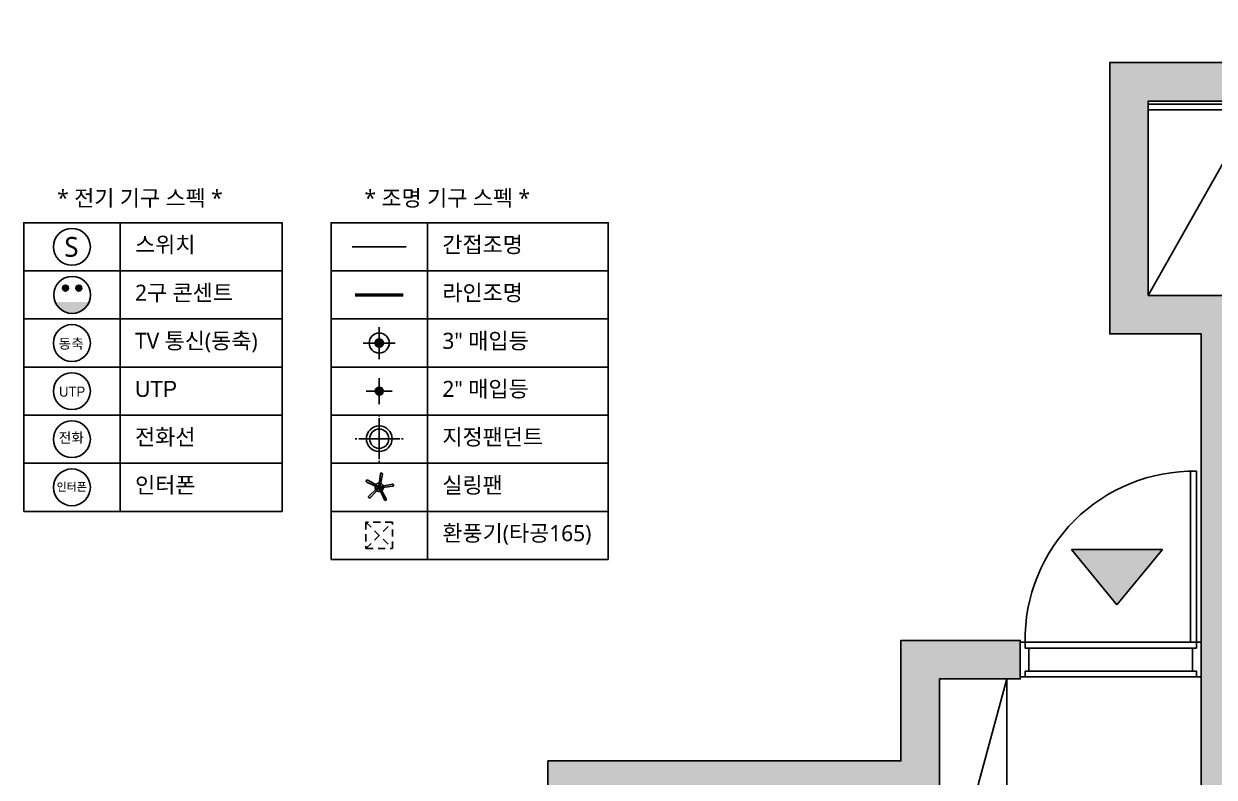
# Model space of a CAD drawing. Header units: millimetres. Extents: x 0 to 460316, y -63250 to 103204.
# Drawn here: x 210904 to 217090, y 94094 to 98011 of the extents above; entities that cross this region are included whole.
import ezdxf
from ezdxf.enums import TextEntityAlignment as Align

# ---------------------------------------------------------------- set-up
doc = ezdxf.new("R2010")
doc.units = ezdxf.units.MM
doc.header["$LTSCALE"] = 25
doc.linetypes.add('HID', pattern=[2.5, 1.5, -1])
for name, color, linetype in [('0-ELC TEXT', 7, 'Continuous'), ('06-FUR', 6, 'Continuous'), ('06-LIGHT', 4, 'Continuous'), ('2-con', 2, 'Continuous'), ('3.기호.계단선', 30, 'Continuous'), ('ac-furniture', 152, 'Continuous'), ('ac-insul', 5, 'BATTING'), ('ac-Ref', 8, 'Continuous'), ('ac-wall-fin', 3, 'Continuous'), ('CO-DOOR', 8, 'Continuous'), ('FORM(YOURNAME)-11', 1, 'Continuous'), ('HAT', 8, 'Continuous'), ('RC-LIGHT', 7, 'Continuous'), ('U-LANP', 6, 'Continuous'), ('도면층4', 4, 'Continuous'), ('설비', 140, 'Continuous')]:
    doc.layers.add(name, color=color, linetype=linetype)
doc.styles.add('YOURNAME', font='HY울릉도M.TTF')
doc.styles.add('이윤정', font='l_10646.ttf')
doc.styles.add('코레일둥고', font='Korail_Round_Gothic_Medium.ttf')
doc.linetypes.add('BATTING', pattern='A,0.00254,-2.54,[134,ltypeshp.shx,S=2.54,R=0,X=-2.54,Y=0],-5.08,[134,ltypeshp.shx,S=2.54,R=180,X=2.54,Y=0],-2.54', length=10.16254)

# ---------------------------------------------------------------- blocks, each defined once
blk = doc.blocks.new('egoo')
at = {"layer": '설비'}
h = blk.add_hatch(color=140, dxfattribs=at)
edge = h.paths.add_edge_path()
edge.add_arc((1015645.3, 443433.7), 22.3, 0, 360)
h = blk.add_hatch(color=140, dxfattribs=at)
edge = h.paths.add_edge_path()
edge.add_arc((1015747.7, 443433.7), 22.3, 0, 360)
h = blk.add_hatch(color=140, dxfattribs=at)
edge = h.paths.add_edge_path()
edge.add_line((1015826.3, 443329.1), (1015566.6, 443329.1))
edge.add_ellipse((1015696.5, 443381.5), major_axis=(99, 99), ratio=1, start_angle=156.95778, end_angle=293.04222)
at = {"layer": '설비', "color": 140}
for centre, radius in [((1015696.5, 443381.5), 140), ((1015645.3, 443433.7), 22.3), ((1015747.7, 443433.7), 22.3)]:
    blk.add_circle(centre, radius, dxfattribs=at)
blk = doc.blocks.new('SW')
at = {"layer": '설비', "color": 140}
blk.add_circle((11533254, -14277699), 184, dxfattribs=at)
at = {"layer": '설비', "color": 140, "insert": (11533320, -14277601), "char_height": 197.14, "width": 314.33, "attachment_point": 3, "style": '코레일둥고'}
blk.add_mtext('{\\fMalgun Gothic|b0|i0|c129|p50;S}', dxfattribs=at)
blk = doc.blocks.new('hallogen')
h = blk.add_hatch(color=256)
h.dxf.hatch_style = 1
edge = h.paths.add_edge_path()
edge.add_arc((48591.7, 60854.3), 31.2, 0, 360, ccw=False)
at = {"color": 1, "linetype": 'Continuous'}
for p, q in [((48591.7, 60954.3), (48591.7, 60754.3)), ((48691.7, 60854.3), (48491.7, 60854.3))]:
    blk.add_line(p, q, dxfattribs=at)
at = {"color": 4, "linetype": 'Continuous'}
blk.add_circle((48591.7, 60854.3), 62.5, dxfattribs=at)
blk = doc.blocks.new('1')
at = {"linetype": 'Continuous'}
h = blk.add_hatch(color=4, dxfattribs=at)
h.dxf.hatch_style = 1
edge = h.paths.add_edge_path()
edge.add_arc((11539653, -14273504), 37.5, 0, 360)
at = {"color": 1, "linetype": 'Continuous'}
for p, q in [((11539653, -14273637), (11539653, -14273370)), ((11539520, -14273504), (11539787, -14273504))]:
    blk.add_line(p, q, dxfattribs=at)
at = {"color": 4, "linetype": 'Continuous'}
for radius in [41.5, 37.5]:
    blk.add_circle((11539653, -14273504), radius, dxfattribs=at)
blk = doc.blocks.new('CELILNGPAN')
at = {"layer": '06-FUR', "color": 6}
for p, q in [((48717, -3709), (48676, -4035)), ((48292, -3967), (48588, -4106)), ((48322, -3910), (48607, -4069)), ((48682, -4086), (48687, -4056)), ((48695, -4088), (48700, -4058)), ((48781, -3721), (48717, -4041)), ((49094, -4035), (48772, -4096)), ((48360, -4404), (48600, -4183)), ((48405, -4451), (48629, -4212)), ((48639, -4116), (48612, -4103)), ((48645, -4105), (48618, -4091)), ((48645, -4158), (48624, -4179)), ((48654, -4167), (48633, -4188)), ((48696, -4174), (48709, -4201)), ((48842, -4521), (48706, -4225)), ((48708, -4168), (48721, -4195)), ((48725, -4118), (48755, -4113)), ((48727, -4131), (48756, -4126)), ((48901, -4493), (48743, -4206)), ((49102, -4099), (48778, -4137))]:
    blk.add_line(p, q, dxfattribs=at)
for radius in [45.4, 32.5]:
    blk.add_circle((48682, -4131), radius, dxfattribs=at)
for centre, radius, start, end in [((48749, -3715), 32.5, 349.67, 169.67), ((48307, -3938), 32.5, 61.67, 241.67), ((48682, -4131), 130, 90.4651, 143.078), ((48598, -4088), 20.6, 242.7734, 62.7734), ((48682, -4131), 64.9, 86.5125, 147.0342), ((48697, -4038), 20.6, 170.7734, 350.7734), ((48682, -4131), 64.9, 14.5125, 75.0342), ((48682, -4131), 130, 18.4651, 71.078), ((49098, -4067), 32.5, 277.67, 97.67), ((48383, -4428), 32.5, 133.67, 313.67), ((48682, -4131), 130, 162.4651, 215.078), ((48615, -4198), 20.6, 314.7734, 134.7734), ((48682, -4131), 130, 234.4651, 287.078), ((48682, -4131), 64.9, 158.5125, 219.0342), ((48682, -4131), 64.9, 230.5125, 291.0342), ((48724, -4215), 20.6, 26.7734, 206.7734), ((48682, -4131), 64.9, 302.5125, 3.0342), ((48775, -4117), 20.6, 98.7734, 278.7734), ((48682, -4131), 130, 306.4651, 359.078), ((48871, -4507), 32.5, 205.67, 25.67)]:
    blk.add_arc(centre, radius, start, end, dxfattribs=at)
blk = doc.blocks.new('A$C08B77260')
at = {"layer": 'HAT', "color": 1}
for p, q in [((186.7, 373.3), (186.7, 360)), ((186.7, 346.7), (186.7, 26.7)), ((0, 186.7), (13.3, 186.7)), ((346.7, 186.7), (26.7, 186.7)), ((373.3, 186.7), (360, 186.7)), ((186.7, 0), (186.7, 13.3))]:
    blk.add_line(p, q, dxfattribs=at)
at = {"layer": 'U-LANP', "color": 4}
blk.add_circle((186.7, 186.7), 100, dxfattribs=at)
at = {"layer": 'U-LANP', "color": 8}
blk.add_circle((186.7, 186.7), 75, dxfattribs=at)
blk = doc.blocks.new('A$C43c8e90a')
at = {"layer": 'ac-Ref'}
h = blk.add_hatch(color=256, dxfattribs=at)
h.dxf.hatch_style = 1
h.paths.add_polyline_path([(6388.4, 12355.1), (5843.4, 12355.1), (5843.4, 13365.1), (6408.4, 13365.1), (6408.4, 13565.1), (5643.4, 13565.1), (5643.4, 12155.1), (6118.4, 12155.1), (6118.4, 8981.7), (6388.4, 8981.7)])
h.paths.add_polyline_path([(9278.4, 11521.7), (9278.4, 13766.7), (9048.4, 13766.7), (9048.4, 13365.1), (9088.4, 13365.1), (9088.4, 9190.1), (7318.4, 9190.1), (7318.4, 8981.7), (9278.4, 8981.7)])
h.paths.add_polyline_path([(13256.4, 11394.7), (13523.4, 11394.7), (13523.4, 11595.6), (13258.4, 11595.6), (13258.4, 12366.7), (12390.4, 12366.7), (12390.4, 12166.7), (13080.4, 12166.7), (13080.4, 9191.7), (12268.4, 9191.7), (12268.4, 9056.7), (13263.4, 9056.7), (13263.4, 9256.7), (13256.4, 9256.7)])
h.paths.add_polyline_path([(15023.4, 13621.7), (14048.4, 13621.7), (14048.4, 13421.7), (14823.4, 13421.7), (14823.4, 12631.7), (14188.4, 12631.7), (14188.4, 11595.6), (14103.4, 11595.6), (14103.4, 11394.7), (14738.4, 11394.7), (14738.4, 9256.7), (14738.4, 9056.7), (14748.4, 9056.7), (14748.4, 4116.7), (13961.4, 4116.7), (13961.4, 3924.7), (14914.4, 3924.7), (14914.4, 2844.7), (14024.4, 2844.7), (14024.4, 2644.7), (15023.4, 2644.7)])
h.paths.add_polyline_path([(11190.4, 12366.7), (10665.4, 12366.7), (10665.4, 11521.7), (10940.4, 11521.7), (10940.4, 12166.7), (11190.4, 12166.7)])
h.paths.add_polyline_path([(12933.4, 7896.7), (11883.4, 7896.7), (11883.4, 7696.7), (12933.4, 7696.7)])
h.paths.add_polyline_path([(10856.4, 7896.7), (10646.4, 7896.7), (10646.4, 3924.7), (11261.4, 3924.7), (11261.4, 4116.7), (10856.4, 4116.7)])
h.paths.add_polyline_path([(10936.4, 2844.7), (10736.4, 2844.7), (10736.4, 2274.7), (10936.4, 2274.7)])
h.paths.add_polyline_path([(6216.4, 3944.7), (6846.4, 3944.7), (6846.4, 4144.7), (6128.4, 4144.7), (6128.4, 7599.7), (5938.4, 7599.7), (5938.4, 2659.7), (5923.4, 2659.7), (5923.4, 2459.7), (6016.4, 2459.7), (6016.4, 2274.7), (6936.4, 2274.7), (6936.4, 2474.7), (6216.4, 2474.7)])
h.paths.add_polyline_path([(2923.4, 7399.7), (5008.4, 7399.7), (5008.4, 7599.7), (2958.4, 7599.7), (2958.4, 9764.7), (4558.4, 9764.7), (4558.4, 8364.7), (4758.4, 8364.7), (4758.4, 10361.7), (5178.4, 10361.7), (5178.4, 10561.7), (4558.4, 10561.7), (4558.4, 9934.7), (2723.4, 9934.7), (2723.4, 2459.7), (3343.4, 2459.7), (3343.4, 2659.7), (2923.4, 2659.7)])
at = {"layer": '도면층4'}
blk.add_hatch(color=256, dxfattribs=at).paths.add_polyline_path([(5680.5, 10746.5), (5916.7, 11033.8), (5444.2, 11033.8)])
at = {"layer": '0-ELC TEXT'}
for p, q in [((500, 12732.3), (500, 11232.3)), ((2097, 12732.3), (2097, 10982.3)), ((0, 12482.3), (1342.4, 12482.3)), ((1597, 12482.3), (3037.1, 12482.3)), ((0, 12232.3), (1342.4, 12232.3)), ((1597, 12232.3), (3037.1, 12232.3)), ((0, 11982.3), (1342.4, 11982.3)), ((1597, 11982.3), (3037.1, 11982.3)), ((0, 11732.3), (1342.4, 11732.3)), ((1597, 11732.3), (3037.1, 11732.3)), ((0, 11482.3), (1342.4, 11482.3)), ((1597, 11482.3), (3037.1, 11482.3)), ((0, 11232.3), (1342.4, 11232.3)), ((1597, 11232.3), (3037.1, 11232.3)), ((1597, 10982.3), (3037.1, 10982.3))]:
    blk.add_line(p, q, dxfattribs=at)
for points in [[(0, 11232.3), (0, 12732.3), (1342.4, 12732.3), (1342.4, 11232.3)], [(1597, 10982.3), (1597, 12732.3), (3037.1, 12732.3), (3037.1, 10982.3)]]:
    blk.add_lwpolyline(points, dxfattribs=at)
at = {"layer": '06-LIGHT', "color": 10, "linetype": 'HID', "const_width": 8.33}
blk.add_lwpolyline([(1987.6, 12607.3), (1706.3, 12607.3)], dxfattribs=at)
at = {"layer": '2-con'}
for points in [[(6118.4, 8981.7), (6118.4, 12155.1), (5643.4, 12155.1), (5643.4, 13565.1), (6408.4, 13565.1), (6408.4, 13365.1), (5843.4, 13365.1), (5843.4, 12355.1), (6388.4, 12355.1), (6388.4, 8981.7), (6118.4, 8981.7)], [(5008.4, 7599.7), (5008.4, 7399.7), (2923.4, 7399.7), (2923.4, 2659.7), (3343.4, 2659.7), (3343.4, 2459.7), (2723.4, 2459.7), (2723.4, 9934.7), (4558.4, 9934.7), (4558.4, 10561.7), (5178.4, 10561.7), (5178.4, 10361.7), (4758.4, 10361.7), (4758.4, 8364.7), (4558.4, 8364.7), (4558.4, 9764.7), (2958.4, 9764.7), (2958.4, 7599.7), (5008.4, 7599.7)]]:
    blk.add_lwpolyline(points, dxfattribs=at)
at = {"layer": '3.기호.계단선', "linetype": 'HID'}
for p, q in [((1778.2, 11038.5), (1915.7, 11176)), ((1778.2, 11176), (1915.7, 11038.5))]:
    blk.add_line(p, q, dxfattribs=at)
blk.add_lwpolyline([(1778.2, 11038.5), (1915.7, 11038.5), (1915.7, 11176), (1778.2, 11176)], close=True, dxfattribs=at)
at = {"layer": 'ac-furniture'}
blk.add_lwpolyline([(4758.4, 10361.7), (5108.5, 10361.7), (5108.5, 9073.7), (4758.4, 9073.7)], close=True, dxfattribs=at)
at = {"layer": 'ac-insul', "linetype": 'BATTING', "ltscale": 0.05}
blk.add_line((5843.4, 13349.3), (6408.4, 13349.3), dxfattribs=at)
at = {"layer": 'ac-Ref'}
for p, q in [((6388.4, 13320.1), (5843.4, 12355.1)), ((5108.5, 10361.7), (4758.4, 9073.7))]:
    blk.add_line(p, q, dxfattribs=at)
at = {"layer": 'ac-wall-fin'}
blk.add_line((5843.4, 13320.1), (6408.4, 13320.1), dxfattribs=at)
at = {"layer": 'CO-DOOR', "linetype": 'Continuous'}
for p, q in [((5203.4, 10551.7), (6063.4, 10551.7)), ((5223.4, 10521.2), (6073.4, 10521.2)), ((5223.4, 10401.2), (6073.4, 10401.2)), ((6093.4, 10371.8), (5203.4, 10371.8))]:
    blk.add_line(p, q, dxfattribs=at)
blk.add_lwpolyline([(6063.4, 11441.2), (6063.4, 10551.7), (6093.4, 10551.7), (6093.4, 11441.7)], dxfattribs=at)
for points in [[(5203.4, 10401.2), (5203.4, 10371.8), (5178.4, 10371.8), (5178.4, 10551.7), (5203.4, 10551.7), (5203.4, 10521.2), (5223.4, 10521.2), (5223.4, 10401.2)], [(6073.4, 10401.2), (6073.4, 10521.2), (6093.4, 10521.2), (6093.4, 10551.7), (6118.4, 10551.7), (6118.4, 10371.8), (6093.4, 10371.8), (6093.4, 10401.2)]]:
    blk.add_lwpolyline(points, close=True, dxfattribs=at)
blk.add_arc((6078.4, 10566.2), 875.1, 89.01787, 180.94802, dxfattribs=at)
at = {"layer": '도면층4'}
for q in [(5444.2, 11033.8), (5916.7, 11033.8)]:
    blk.add_line((5680.5, 10746.5), q, dxfattribs=at)
blk.add_lwpolyline([(5444.2, 11033.8), (5916.7, 11033.8)], dxfattribs=at)
at = {"layer": '설비', "color": 140, "const_width": 16.7}
blk.add_lwpolyline([(1972.8, 12357.3), (1721.4, 12357.3)], dxfattribs=at)
at = {"layer": '설비', "color": 140}
for centre in [(250, 12107.3), (250, 11857.3), (250, 11607.3), (250, 11357.3)]:
    blk.add_circle(centre, 95.8, dxfattribs=at)
at = {"xscale": 0.6666666666666667, "yscale": 0.6666666666666667, "zscale": 0.6666666666666667}
blk.add_blockref('A$C08B77260', (1722.5, 11485.3), dxfattribs=at)
at = {"layer": '06-LIGHT', "xscale": 0.1666666666666667, "yscale": 0.1666666666666667, "zscale": 0.1666666666666667}
blk.add_blockref('CELILNGPAN', (-6266.6, 12045.8), dxfattribs=at)
at = {"layer": 'RC-LIGHT'}
for name, p, xscale, yscale, zscale in [('hallogen', (-38646.1, -38604.6), 0.8333333333333334, 0.8333333333333334, 0.8333333333333334), ('1', (5794845.7, 7177270.8), -0.5020080321059824, 0.5020080321059824, 0.5020080321059824)]:
    blk.add_blockref(name, p, dxfattribs=dict(at, xscale=xscale, yscale=yscale, zscale=zscale))
at = {"layer": '설비', "color": 140}
for name, p, xscale, yscale, zscale in [('SW', (-6006653.2, 7448909.1), 0.5208333333333334, 0.5208333333333334, 0.5208333333333334), ('egoo', (-695017.2, -291147.9), 0.6845238224412213, 0.6845238224412213, 0.6845238224412213)]:
    blk.add_blockref(name, p, dxfattribs=dict(at, xscale=xscale, yscale=yscale, zscale=zscale))
at = {"layer": '0-ELC TEXT'}
for s, height, style, p in [('* 전기 기구 스펙 *', 83.333, '이윤정', (173.6, 12819.3)), ('* 조명 기구 스펙 *', 83.333, '이윤정', (1770.5, 12819.3)), ('스위치', 83.33, '이윤정', (578.2, 12577.3)), ('간접조명', 83.33, '이윤정', (2175.2, 12577.3)), ('2구 콘센트', 83.33, '이윤정', (578.2, 12327.3)), ('라인조명', 83.33, '이윤정', (2175.2, 12327.3)), ('TV 통신(동축)', 83.33, '이윤정', (578.2, 12077.3)), ('3" 매입등', 83.33, '이윤정', (2175.2, 12077.3)), ('UTP', 83.33, '코레일둥고', (578.2, 11827.3)), ('2" 매입등', 83.33, '이윤정', (2175.2, 11827.3)), ('전화선', 83.33, '이윤정', (578.2, 11577.3)), ('지정팬던트', 83.33, '이윤정', (2175.2, 11577.3)), ('인터폰', 83.33, '이윤정', (578.2, 11327.3)), ('실링팬', 83.33, '이윤정', (2175.2, 11327.3)), ('환풍기(타공165)', 83.33, '이윤정', (2175.2, 11077.3))]:
    blk.add_text(s, height=height, dxfattribs=dict(at, style=style)).set_placement(p)
at = {"layer": 'FORM(YOURNAME)-11', "color": 3, "style": 'YOURNAME'}
for tag, height, p in [('1', 112.6, (41267.9, 5868.1)), ('2', 112.6, (41267.9, 5707.2)), ('3', 112.6, (41267.9, 5385.4)), ('4', 112.6, (41267.9, 4902.8)), ('5', 128.7, (41267.9, 4323.6)), ('6', 128.7, (41267.9, 3760.4)), ('7', 128.7, (41267.9, 3197.3)), ('8', 128.7, (41267.9, 2634.2)), ('9', 128.7, (41267.9, 2071.1)), ('10', 128.7, (40205.3, 1524)), ('11', 128.7, (41267.9, 1507.9)), ('12', 128.7, (40205.3, 960.9)), ('13', 128.7, (41267.9, 960.9))]:
    blk.add_attdef(tag, text='', height=height, dxfattribs=at).set_placement(p, align=Align.MIDDLE_RIGHT)
at = {"layer": '설비', "color": 140}
for s, height, style, p in [('동축', 52.08, '이윤정', (180.7, 12078.3)), ('UTP', 52.08, '코레일둥고', (182.9, 11828.7)), ('전화', 52.08, '이윤정', (181.5, 11588.9)), ('인터폰', 41.67, '이윤정', (170.5, 11338.5))]:
    blk.add_text(s, height=height, dxfattribs=dict(at, style=style)).set_placement(p)

msp = doc.modelspace()

# ---------------------------------------------------------------- block references
at = {"layer": 'ac-Ref'}
msp.add_blockref('A$C43c8e90a', (210904.25, 84244.02), dxfattribs=at)

doc.saveas('drawing.dxf')
